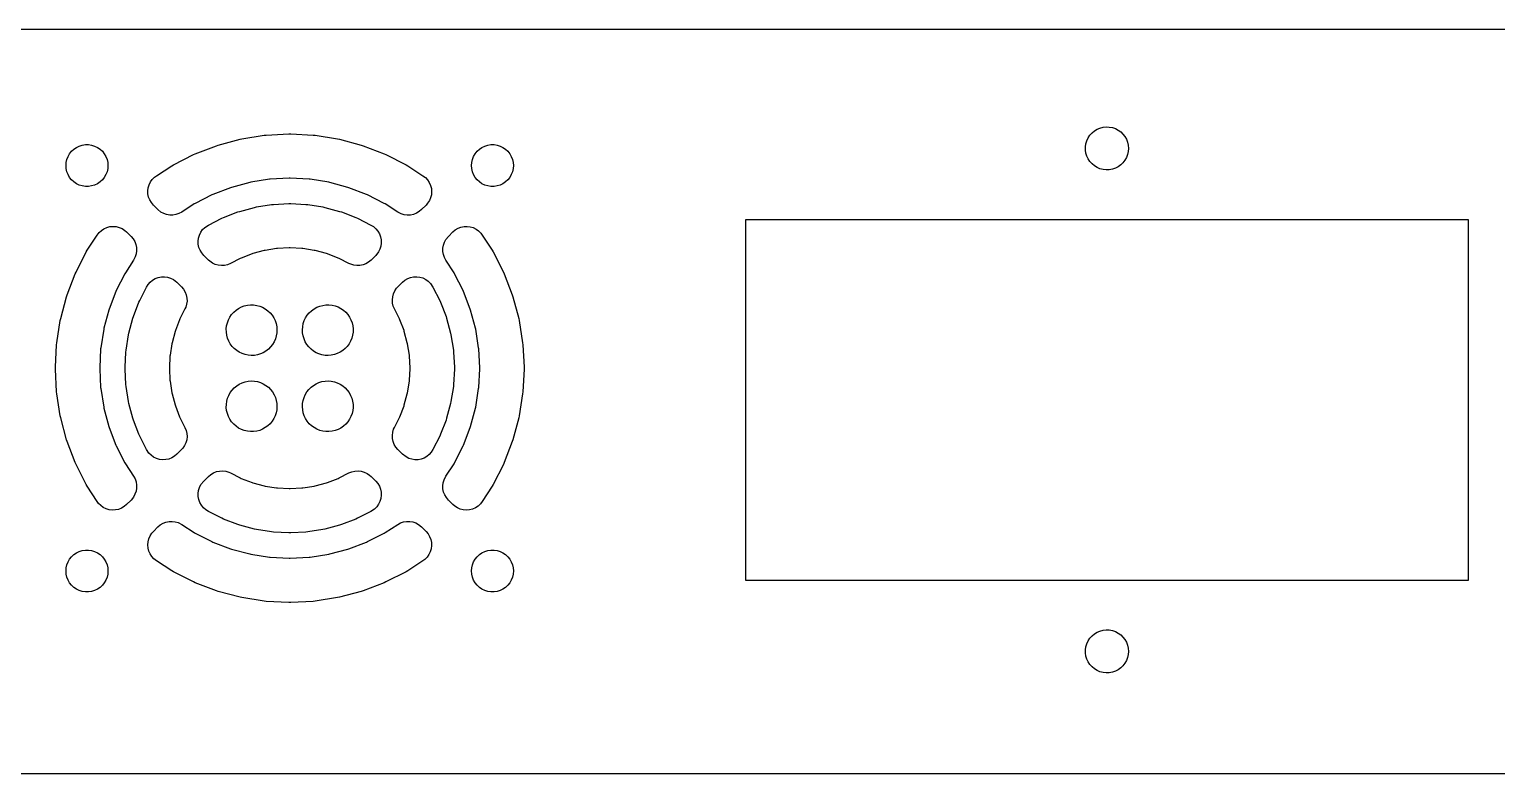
# Model space of a CAD drawing. Header units: metres. Extents: x 0 to 350, y 0 to 59.
# Drawn here: x 89.5 to 205.3, y 0 to 58.8 of the extents above; entities that cross this region are included whole.
import ezdxf

# ---------------------------------------------------------------- set-up
doc = ezdxf.new("R2010")
doc.units = ezdxf.units.M

msp = doc.modelspace()

# ---------------------------------------------------------------- linework, layer by layer
for p, q in [((207.513, 58.75), (82.4869, 58.75)), ((173.723, 50.8619), (173.951, 50.9589)), ((173.951, 50.9589), (174.191, 51.0217)), ((174.191, 51.0217), (174.438, 51.0489)), ((174.438, 51.0489), (174.686, 51.0398)), ((174.686, 51.0398), (174.93, 50.9947)), ((174.93, 50.9947), (175.165, 50.9146)), ((104.359, 49.6149), (106.078, 50.0754)), ((106.078, 50.0754), (106.231, 50.108)), ((106.231, 50.108), (107.989, 50.3864)), ((107.989, 50.3864), (108.145, 50.4028)), ((108.145, 50.4028), (109.921, 50.4959)), ((109.921, 50.4959), (110.079, 50.4959)), ((110.079, 50.4959), (111.855, 50.4028)), ((111.855, 50.4028), (112.011, 50.3864)), ((112.011, 50.3864), (113.769, 50.108)), ((113.769, 50.108), (113.922, 50.0754)), ((113.922, 50.0754), (115.641, 49.6149)), ((172.841, 49.7196), (172.912, 49.9573)), ((172.912, 49.9573), (173.018, 50.182)), ((173.018, 50.182), (173.154, 50.389)), ((173.154, 50.389), (173.32, 50.5738)), ((173.32, 50.5738), (173.511, 50.7326)), ((173.511, 50.7326), (173.723, 50.8619)), ((175.165, 50.9146), (175.386, 50.8011)), ((175.386, 50.8011), (175.587, 50.6567)), ((175.587, 50.6567), (175.766, 50.4844)), ((175.766, 50.4844), (175.918, 50.288)), ((175.918, 50.288), (176.039, 50.0716)), ((176.039, 50.0716), (176.128, 49.8398)), ((176.128, 49.8398), (176.182, 49.5975)), ((92.4189, 48.4877), (92.5092, 48.7179)), ((92.5092, 48.7179), (92.6329, 48.9321)), ((92.6329, 48.9321), (92.7871, 49.1254)), ((92.7871, 49.1254), (92.9684, 49.2936)), ((92.9684, 49.2936), (93.1727, 49.4329)), ((93.1727, 49.4329), (93.3955, 49.5402)), ((93.3955, 49.5402), (93.6318, 49.6131)), ((93.6318, 49.6131), (93.8764, 49.65)), ((93.8764, 49.65), (94.1237, 49.65)), ((94.1237, 49.65), (94.3682, 49.6131)), ((94.3682, 49.6131), (94.6045, 49.5402)), ((94.6045, 49.5402), (94.8273, 49.4329)), ((94.8273, 49.4329), (95.0316, 49.2936)), ((95.0316, 49.2936), (95.2129, 49.1254)), ((95.2129, 49.1254), (95.3671, 48.9321)), ((95.3671, 48.9321), (95.4908, 48.7179)), ((95.4908, 48.7179), (95.5811, 48.4877)), ((100.82, 48.0571), (102.405, 48.8649)), ((102.405, 48.8649), (102.549, 48.9288)), ((102.549, 48.9288), (104.21, 49.5664)), ((104.21, 49.5664), (104.359, 49.6149)), ((115.641, 49.6149), (115.79, 49.5664)), ((115.79, 49.5664), (117.451, 48.9288)), ((117.451, 48.9288), (117.595, 48.8649)), ((117.595, 48.8649), (119.18, 48.0571)), ((124.419, 48.4877), (124.509, 48.7179)), ((124.509, 48.7179), (124.633, 48.9321)), ((124.633, 48.9321), (124.787, 49.1254)), ((124.787, 49.1254), (124.968, 49.2936)), ((124.968, 49.2936), (125.173, 49.4329)), ((125.173, 49.4329), (125.395, 49.5402)), ((125.395, 49.5402), (125.632, 49.6131)), ((125.632, 49.6131), (125.876, 49.65)), ((125.876, 49.65), (126.124, 49.65)), ((126.124, 49.65), (126.368, 49.6131)), ((126.368, 49.6131), (126.604, 49.5402)), ((126.604, 49.5402), (126.827, 49.4329)), ((126.827, 49.4329), (127.032, 49.2936)), ((127.032, 49.2936), (127.213, 49.1254)), ((127.213, 49.1254), (127.367, 48.9321)), ((127.367, 48.9321), (127.491, 48.7179)), ((127.491, 48.7179), (127.581, 48.4877)), ((172.805, 49.4741), (172.841, 49.7196)), ((172.805, 49.2259), (172.805, 49.4741)), ((172.841, 48.9804), (172.805, 49.2259)), ((172.912, 48.7427), (172.841, 48.9804)), ((173.018, 48.518), (172.912, 48.7427)), ((176.128, 48.8602), (176.039, 48.6284)), ((176.182, 49.1025), (176.128, 48.8602)), ((176.182, 49.5975), (176.2, 49.35)), ((176.2, 49.35), (176.182, 49.1025)), ((92.3454, 48), (92.3639, 48.2466)), ((92.3639, 47.7534), (92.3454, 48)), ((92.3639, 48.2466), (92.4189, 48.4877)), ((92.4189, 47.5123), (92.3639, 47.7534)), ((92.5092, 47.2821), (92.4189, 47.5123)), ((95.5811, 47.5123), (95.4908, 47.2821)), ((95.5811, 48.4877), (95.6362, 48.2466)), ((95.6362, 47.7534), (95.5811, 47.5123)), ((95.6362, 48.2466), (95.6546, 48)), ((95.6546, 48), (95.6362, 47.7534)), ((99.4842, 47.1995), (100.684, 47.9786)), ((100.684, 47.9786), (100.82, 48.0571)), ((119.18, 48.0571), (119.316, 47.9786)), ((119.316, 47.9786), (120.516, 47.1995)), ((124.345, 48), (124.364, 48.2466)), ((124.364, 47.7534), (124.345, 48)), ((124.364, 48.2466), (124.419, 48.4877)), ((124.419, 47.5123), (124.364, 47.7534)), ((124.509, 47.2821), (124.419, 47.5123)), ((127.581, 47.5123), (127.491, 47.2821)), ((127.581, 48.4877), (127.636, 48.2466)), ((127.636, 47.7534), (127.581, 47.5123)), ((127.636, 48.2466), (127.655, 48)), ((127.655, 48), (127.636, 47.7534)), ((173.154, 48.311), (173.018, 48.518)), ((173.32, 48.1262), (173.154, 48.311)), ((173.511, 47.9674), (173.32, 48.1262)), ((173.723, 47.8381), (173.511, 47.9674)), ((173.951, 47.741), (173.723, 47.8381)), ((174.191, 47.6783), (173.951, 47.741)), ((174.438, 47.6511), (174.191, 47.6783)), ((174.686, 47.6602), (174.438, 47.6511)), ((174.93, 47.7053), (174.686, 47.6602)), ((175.165, 47.7854), (174.93, 47.7053)), ((175.386, 47.8989), (175.165, 47.7854)), ((175.587, 48.0433), (175.386, 47.8989)), ((175.766, 48.2155), (175.587, 48.0433)), ((175.918, 48.412), (175.766, 48.2155)), ((176.039, 48.6284), (175.918, 48.412)), ((92.6329, 47.0679), (92.5092, 47.2821)), ((92.7871, 46.8746), (92.6329, 47.0679)), ((92.9684, 46.7064), (92.7871, 46.8746)), ((93.1727, 46.567), (92.9684, 46.7064)), ((93.3955, 46.4597), (93.1727, 46.567)), ((93.6318, 46.3869), (93.3955, 46.4597)), ((93.8764, 46.35), (93.6318, 46.3869)), ((94.1237, 46.35), (93.8764, 46.35)), ((94.3682, 46.3869), (94.1237, 46.35)), ((94.6045, 46.4597), (94.3682, 46.3869)), ((94.8273, 46.567), (94.6045, 46.4597)), ((95.0316, 46.7064), (94.8273, 46.567)), ((95.2129, 46.8746), (95.0316, 46.7064)), ((95.3671, 47.0679), (95.2129, 46.8746)), ((95.4908, 47.2821), (95.3671, 47.0679)), ((98.8331, 46.2493), (98.9038, 46.4867)), ((98.9038, 46.4867), (99.0126, 46.7093)), ((99.0126, 46.7093), (99.1566, 46.9109)), ((99.1566, 46.9109), (99.3317, 47.0861)), ((99.3317, 47.0861), (99.4842, 47.1995)), ((106.843, 46.662), (105.403, 46.2761)), ((106.92, 46.6784), (106.843, 46.662)), ((108.393, 46.9117), (106.92, 46.6784)), ((108.471, 46.9199), (108.393, 46.9117)), ((109.961, 46.9979), (108.471, 46.9199)), ((110.039, 46.9979), (109.961, 46.9979)), ((111.529, 46.9199), (110.039, 46.9979)), ((111.607, 46.9117), (111.529, 46.9199)), ((113.08, 46.6784), (111.607, 46.9117)), ((113.157, 46.662), (113.08, 46.6784)), ((114.597, 46.2761), (113.157, 46.662)), ((120.516, 47.1995), (120.712, 47.0478)), ((120.712, 47.0478), (120.88, 46.866)), ((120.88, 46.866), (121.016, 46.659)), ((121.016, 46.659), (121.116, 46.4324)), ((121.116, 46.4324), (121.178, 46.1924)), ((124.633, 47.0679), (124.509, 47.2821)), ((124.787, 46.8746), (124.633, 47.0679)), ((124.968, 46.7064), (124.787, 46.8746)), ((125.173, 46.567), (124.968, 46.7064)), ((125.395, 46.4597), (125.173, 46.567)), ((125.632, 46.3869), (125.395, 46.4597)), ((125.876, 46.35), (125.632, 46.3869)), ((126.124, 46.35), (125.876, 46.35)), ((126.368, 46.3869), (126.124, 46.35)), ((126.604, 46.4597), (126.368, 46.3869)), ((126.827, 46.567), (126.604, 46.4597)), ((127.032, 46.7064), (126.827, 46.567)), ((127.213, 46.8746), (127.032, 46.7064)), ((127.367, 47.0679), (127.213, 46.8746)), ((127.491, 47.2821), (127.367, 47.0679)), ((98.8025, 46.0034), (98.8331, 46.2493)), ((98.8127, 45.7559), (98.8025, 46.0034)), ((98.8635, 45.5134), (98.8127, 45.7559)), ((98.9536, 45.2827), (98.8635, 45.5134)), ((99.0804, 45.0698), (98.9536, 45.2827)), ((103.864, 45.6853), (102.535, 45.0082)), ((103.936, 45.7173), (103.864, 45.6853)), ((105.328, 46.2517), (103.936, 45.7173)), ((105.403, 46.2761), (105.328, 46.2517)), ((114.672, 46.2517), (114.597, 46.2761)), ((116.064, 45.7173), (114.672, 46.2517)), ((116.136, 45.6853), (116.064, 45.7173)), ((117.465, 45.0082), (116.136, 45.6853)), ((121.02, 45.2312), (120.885, 45.0234)), ((121.119, 45.4583), (121.02, 45.2312)), ((121.179, 45.6986), (121.119, 45.4583)), ((121.178, 46.1924), (121.199, 45.9456)), ((121.199, 45.9456), (121.179, 45.6986)), ((99.2405, 44.8808), (99.0804, 45.0698)), ((99.5985, 44.5228), (99.2405, 44.8808)), ((99.8353, 44.33), (99.5985, 44.5228)), ((100.053, 44.2115), (99.8353, 44.33)), ((100.287, 44.1304), (100.053, 44.2115)), ((100.531, 44.0889), (100.287, 44.1304)), ((100.779, 44.0883), (100.531, 44.0889)), ((101.023, 44.1284), (100.779, 44.0883)), ((101.258, 44.2081), (101.023, 44.1284)), ((101.476, 44.3255), (101.258, 44.2081)), ((102.467, 44.969), (101.476, 44.3255)), ((102.535, 45.0082), (102.467, 44.969)), ((104.786, 43.9042), (105.909, 44.3356)), ((105.909, 44.3356), (106.059, 44.3841)), ((106.059, 44.3841), (107.221, 44.6955)), ((107.221, 44.6955), (107.375, 44.7282)), ((107.375, 44.7282), (108.564, 44.9165)), ((108.564, 44.9165), (108.72, 44.9329)), ((108.72, 44.9329), (109.921, 44.9959)), ((109.921, 44.9959), (110.079, 44.9959)), ((110.079, 44.9959), (111.28, 44.9329)), ((111.28, 44.9329), (111.436, 44.9165)), ((111.436, 44.9165), (112.625, 44.7282)), ((112.625, 44.7282), (112.779, 44.6955)), ((112.779, 44.6955), (113.941, 44.3841)), ((113.941, 44.3841), (114.091, 44.3356)), ((114.091, 44.3356), (115.214, 43.9042)), ((117.533, 44.969), (117.465, 45.0082)), ((118.524, 44.3255), (117.533, 44.969)), ((118.796, 44.1861), (118.524, 44.3255)), ((119.033, 44.1154), (118.796, 44.1861)), ((119.279, 44.0847), (119.033, 44.1154)), ((119.526, 44.095), (119.279, 44.0847)), ((119.769, 44.1458), (119.526, 44.095)), ((120, 44.2359), (119.769, 44.1458)), ((120.212, 44.3627), (120, 44.2359)), ((120.401, 44.5228), (120.212, 44.3627)), ((120.759, 44.8808), (120.401, 44.5228)), ((120.885, 45.0234), (120.759, 44.8808)), ((94.9522, 42.7117), (95.134, 42.88)), ((95.134, 42.88), (95.341, 43.0161)), ((95.341, 43.0161), (95.5676, 43.1162)), ((95.5676, 43.1162), (95.8076, 43.1777)), ((95.8076, 43.1777), (96.0544, 43.1988)), ((96.0544, 43.1988), (96.3014, 43.179)), ((96.3014, 43.179), (96.5417, 43.1189)), ((96.5417, 43.1189), (96.7688, 43.02)), ((96.7688, 43.02), (96.9766, 42.8851)), ((96.9766, 42.8851), (97.1192, 42.7595)), ((102.985, 42.7368), (103.129, 42.9385)), ((103.129, 42.9385), (103.304, 43.1136)), ((103.304, 43.1136), (103.593, 43.3055)), ((103.593, 43.3055), (104.642, 43.8403)), ((104.642, 43.8403), (104.786, 43.9042)), ((115.214, 43.9042), (115.358, 43.8403)), ((115.358, 43.8403), (116.407, 43.3055)), ((116.407, 43.3055), (116.618, 43.1752)), ((116.618, 43.1752), (116.804, 43.012)), ((116.804, 43.012), (116.961, 42.8203)), ((122.881, 42.7595), (123.07, 42.9196)), ((123.07, 42.9196), (123.283, 43.0464)), ((123.283, 43.0464), (123.513, 43.1365)), ((123.513, 43.1365), (123.756, 43.1873)), ((123.756, 43.1873), (124.003, 43.1975)), ((124.003, 43.1975), (124.249, 43.1669)), ((124.249, 43.1669), (124.487, 43.0962)), ((124.487, 43.0962), (124.709, 42.9874)), ((124.709, 42.9874), (124.911, 42.8434)), ((146, 15.25), (146, 43.75)), ((146, 43.75), (203, 43.75)), ((203, 43.75), (203, 15.25)), ((94.0214, 41.3159), (94.8005, 42.5158)), ((94.8005, 42.5158), (94.9522, 42.7117)), ((97.1192, 42.7595), (97.4772, 42.4015)), ((97.4772, 42.4015), (97.6373, 42.2124)), ((97.6373, 42.2124), (97.7641, 41.9996)), ((97.7641, 41.9996), (97.8542, 41.7688)), ((97.8542, 41.7688), (97.905, 41.5264)), ((102.775, 42.031), (102.806, 42.2768)), ((102.785, 41.7835), (102.775, 42.031)), ((102.836, 41.541), (102.785, 41.7835)), ((102.806, 42.2768), (102.876, 42.5143)), ((102.876, 42.5143), (102.985, 42.7368)), ((116.961, 42.8203), (117.085, 42.6054)), ((117.085, 42.6054), (117.171, 42.3732)), ((117.171, 42.3732), (117.218, 42.1299)), ((117.224, 41.8822), (117.189, 41.6369)), ((117.218, 42.1299), (117.224, 41.8822)), ((122.089, 41.4688), (122.13, 41.7131)), ((122.13, 41.7131), (122.211, 41.9472)), ((122.211, 41.9472), (122.33, 42.1647)), ((122.33, 42.1647), (122.523, 42.4015)), ((122.523, 42.4015), (122.881, 42.7595)), ((124.911, 42.8434), (125.086, 42.6683)), ((125.086, 42.6683), (125.199, 42.5158)), ((125.199, 42.5158), (125.979, 41.3159)), ((93.1351, 39.5947), (93.9429, 41.18)), ((93.9429, 41.18), (94.0214, 41.3159)), ((97.8139, 40.7956), (97.6745, 40.5239)), ((97.8846, 41.033), (97.8139, 40.7956)), ((97.9153, 41.2789), (97.8846, 41.033)), ((97.905, 41.5264), (97.9153, 41.2789)), ((102.926, 41.3102), (102.836, 41.541)), ((103.053, 41.0974), (102.926, 41.3102)), ((103.213, 40.9084), (103.053, 41.0974)), ((103.581, 40.5402), (103.213, 40.9084)), ((103.691, 40.4403), (103.581, 40.5402)), ((106.101, 40.6608), (105.323, 40.2643)), ((106.173, 40.6928), (106.101, 40.6608)), ((107.028, 41.0209), (106.173, 40.6928)), ((107.102, 41.0452), (107.028, 41.0209)), ((107.987, 41.2822), (107.102, 41.0452)), ((108.064, 41.2985), (107.987, 41.2822)), ((108.968, 41.4418), (108.064, 41.2985)), ((109.046, 41.45), (108.968, 41.4418)), ((109.961, 41.4979), (109.046, 41.45)), ((110.039, 41.4979), (109.961, 41.4979)), ((110.954, 41.45), (110.039, 41.4979)), ((111.032, 41.4418), (110.954, 41.45)), ((111.936, 41.2985), (111.032, 41.4418)), ((112.013, 41.2822), (111.936, 41.2985)), ((112.898, 41.0452), (112.013, 41.2822)), ((112.972, 41.0209), (112.898, 41.0452)), ((113.827, 40.6928), (112.972, 41.0209)), ((113.899, 40.6608), (113.827, 40.6928)), ((114.677, 40.2643), (113.899, 40.6608)), ((116.419, 40.5402), (116.23, 40.3801)), ((116.787, 40.9084), (116.419, 40.5402)), ((117.002, 41.18), (116.787, 40.9084)), ((117.115, 41.4007), (117.002, 41.18)), ((117.189, 41.6369), (117.115, 41.4007)), ((122.088, 41.2211), (122.089, 41.4688)), ((122.128, 40.9766), (122.088, 41.2211)), ((122.208, 40.7421), (122.128, 40.9766)), ((122.325, 40.5239), (122.208, 40.7421)), ((125.979, 41.3159), (126.057, 41.18)), ((126.057, 41.18), (126.865, 39.5947)), ((92.4336, 37.7902), (93.0712, 39.4512)), ((93.0712, 39.4512), (93.1351, 39.5947)), ((96.9918, 39.465), (96.3147, 38.136)), ((97.031, 39.533), (96.9918, 39.465)), ((97.6745, 40.5239), (97.031, 39.533)), ((103.895, 40.2997), (103.691, 40.4403)), ((104.12, 40.1946), (103.895, 40.2997)), ((104.358, 40.1279), (104.12, 40.1946)), ((104.605, 40.1013), (104.358, 40.1279)), ((104.852, 40.1156), (104.605, 40.1013)), ((105.094, 40.1705), (104.852, 40.1156)), ((105.323, 40.2643), (105.094, 40.1705)), ((114.813, 40.2034), (114.677, 40.2643)), ((115.05, 40.1328), (114.813, 40.2034)), ((115.296, 40.1021), (115.05, 40.1328)), ((115.544, 40.1124), (115.296, 40.1021)), ((115.786, 40.1632), (115.544, 40.1124)), ((116.017, 40.2533), (115.786, 40.1632)), ((116.23, 40.3801), (116.017, 40.2533)), ((122.969, 39.533), (122.325, 40.5239)), ((123.008, 39.465), (122.969, 39.533)), ((123.685, 38.136), (123.008, 39.465)), ((126.865, 39.5947), (126.929, 39.4512)), ((126.929, 39.4512), (127.566, 37.7902)), ((98.1597, 37.3577), (98.6945, 38.4074)), ((98.6945, 38.4074), (98.8248, 38.6181)), ((98.8248, 38.6181), (98.988, 38.8044)), ((98.988, 38.8044), (99.1797, 38.9614)), ((99.1797, 38.9614), (99.3946, 39.0847)), ((99.3946, 39.0847), (99.6268, 39.1709)), ((99.6268, 39.1709), (99.8701, 39.2177)), ((99.8701, 39.2177), (100.118, 39.2239)), ((100.118, 39.2239), (100.363, 39.1892)), ((100.363, 39.1892), (100.599, 39.1145)), ((100.599, 39.1145), (100.82, 39.0021)), ((100.82, 39.0021), (101.092, 38.787)), ((101.092, 38.787), (101.46, 38.4189)), ((101.46, 38.4189), (101.62, 38.2298)), ((101.62, 38.2298), (101.747, 38.017)), ((118.3, 38.1046), (118.44, 38.3086)), ((118.44, 38.3086), (118.54, 38.4189)), ((118.54, 38.4189), (118.908, 38.787)), ((118.908, 38.787), (119.097, 38.9472)), ((119.097, 38.9472), (119.31, 39.074)), ((119.31, 39.074), (119.541, 39.164)), ((119.541, 39.164), (119.783, 39.2149)), ((119.783, 39.2149), (120.031, 39.2251)), ((120.031, 39.2251), (120.277, 39.1945)), ((120.277, 39.1945), (120.514, 39.1238)), ((120.514, 39.1238), (120.737, 39.015)), ((120.737, 39.015), (120.938, 38.871)), ((120.938, 38.871), (121.114, 38.6958)), ((121.114, 38.6958), (121.306, 38.4074)), ((121.306, 38.4074), (121.84, 37.3577)), ((91.9246, 35.9223), (92.3851, 37.6409)), ((92.3851, 37.6409), (92.4336, 37.7902)), ((96.2827, 38.0643), (95.7483, 36.672)), ((96.3147, 38.136), (96.2827, 38.0643)), ((97.6644, 36.0905), (98.0958, 37.2143)), ((98.0958, 37.2143), (98.1597, 37.3577)), ((101.747, 38.017), (101.837, 37.7862)), ((101.837, 37.7862), (101.888, 37.5437)), ((101.898, 37.2962), (101.867, 37.0504)), ((101.888, 37.5437), (101.898, 37.2962)), ((118.101, 37.3954), (118.128, 37.6417)), ((118.116, 37.1481), (118.101, 37.3954)), ((118.17, 36.9065), (118.116, 37.1481)), ((118.128, 37.6417), (118.195, 37.8803)), ((118.195, 37.8803), (118.3, 38.1046)), ((121.84, 37.3577), (121.904, 37.2143)), ((121.904, 37.2143), (122.336, 36.0905)), ((123.717, 38.0643), (123.685, 38.136)), ((124.252, 36.672), (123.717, 38.0643)), ((127.566, 37.7902), (127.615, 37.6409)), ((127.615, 37.6409), (128.075, 35.9223)), ((91.892, 35.7687), (91.9246, 35.9223)), ((95.7239, 36.5971), (95.338, 35.1568)), ((95.7483, 36.672), (95.7239, 36.5971)), ((97.3045, 34.7789), (97.6159, 35.9412)), ((97.6159, 35.9412), (97.6644, 36.0905)), ((101.736, 36.6772), (101.339, 35.8991)), ((101.797, 36.8129), (101.736, 36.6772)), ((101.867, 37.0504), (101.797, 36.8129)), ((105.165, 35.813), (105.278, 36.0318)), ((105.278, 36.0318), (105.418, 36.2349)), ((105.418, 36.2349), (105.581, 36.4194)), ((105.581, 36.4194), (105.765, 36.5825)), ((105.765, 36.5825), (105.968, 36.7216)), ((105.968, 36.7216), (106.187, 36.8348)), ((106.187, 36.8348), (106.418, 36.9202)), ((106.418, 36.9202), (106.658, 36.9766)), ((106.658, 36.9766), (106.902, 37.0031)), ((106.902, 37.0031), (107.149, 36.9993)), ((107.149, 36.9993), (107.393, 36.9653)), ((107.393, 36.9653), (107.63, 36.9015)), ((107.63, 36.9015), (107.859, 36.809)), ((107.859, 36.809), (108.074, 36.6892)), ((108.074, 36.6892), (108.272, 36.5439)), ((108.272, 36.5439), (108.452, 36.3752)), ((108.452, 36.3752), (108.609, 36.1857)), ((108.609, 36.1857), (108.742, 35.9784)), ((108.742, 35.9784), (108.848, 35.7563)), ((111.152, 35.7563), (111.258, 35.9784)), ((111.258, 35.9784), (111.391, 36.1857)), ((111.391, 36.1857), (111.548, 36.3752)), ((111.548, 36.3752), (111.728, 36.5439)), ((111.728, 36.5439), (111.926, 36.6892)), ((111.926, 36.6892), (112.141, 36.809)), ((112.141, 36.809), (112.37, 36.9015)), ((112.37, 36.9015), (112.607, 36.9653)), ((112.607, 36.9653), (112.851, 36.9993)), ((112.851, 36.9993), (113.098, 37.0031)), ((113.098, 37.0031), (113.342, 36.9766)), ((113.342, 36.9766), (113.582, 36.9202)), ((113.582, 36.9202), (113.813, 36.8348)), ((113.813, 36.8348), (114.032, 36.7216)), ((114.032, 36.7216), (114.235, 36.5825)), ((114.235, 36.5825), (114.419, 36.4194)), ((114.419, 36.4194), (114.582, 36.2349)), ((114.582, 36.2349), (114.722, 36.0318)), ((114.722, 36.0318), (114.835, 35.813)), ((118.264, 36.6772), (118.17, 36.9065)), ((118.661, 35.8991), (118.264, 36.6772)), ((122.336, 36.0905), (122.384, 35.9412)), ((122.384, 35.9412), (122.696, 34.7789)), ((124.276, 36.5971), (124.252, 36.672)), ((124.662, 35.1568), (124.276, 36.5971)), ((128.075, 35.9223), (128.108, 35.7687)), ((91.6136, 34.0113), (91.892, 35.7687)), ((95.3216, 35.0798), (95.0883, 33.6067)), ((95.338, 35.1568), (95.3216, 35.0798)), ((97.2718, 34.6253), (97.3045, 34.7789)), ((100.955, 34.8977), (100.718, 34.0131)), ((100.979, 34.9724), (100.955, 34.8977)), ((101.307, 35.8273), (100.979, 34.9724)), ((101.339, 35.8991), (101.307, 35.8273)), ((104.997, 35.0976), (105.023, 35.3424)), ((105.001, 34.8513), (104.997, 35.0976)), ((105.035, 34.6075), (105.001, 34.8513)), ((105.023, 35.3424), (105.08, 35.5821)), ((105.08, 35.5821), (105.165, 35.813)), ((108.848, 35.7563), (108.927, 35.5228)), ((108.927, 35.5228), (108.976, 35.2815)), ((108.983, 34.79), (108.942, 34.5473)), ((108.976, 35.2815), (108.995, 35.036)), ((108.995, 35.036), (108.983, 34.79)), ((111.005, 35.036), (111.024, 35.2815)), ((111.017, 34.79), (111.005, 35.036)), ((111.058, 34.5473), (111.017, 34.79)), ((111.024, 35.2815), (111.073, 35.5228)), ((111.073, 35.5228), (111.152, 35.7563)), ((114.835, 35.813), (114.92, 35.5821)), ((114.92, 35.5821), (114.977, 35.3424)), ((114.999, 34.8513), (114.965, 34.6075)), ((114.977, 35.3424), (115.003, 35.0976)), ((115.003, 35.0976), (114.999, 34.8513)), ((118.693, 35.8273), (118.661, 35.8991)), ((119.021, 34.9724), (118.693, 35.8273)), ((119.045, 34.8977), (119.021, 34.9724)), ((119.282, 34.0131), (119.045, 34.8977)), ((122.696, 34.7789), (122.728, 34.6253)), ((124.678, 35.0798), (124.662, 35.1568)), ((124.912, 33.6067), (124.678, 35.0798)), ((128.108, 35.7687), (128.386, 34.0113)), ((91.5041, 32.0785), (91.5972, 33.8552)), ((91.5972, 33.8552), (91.6136, 34.0113)), ((95.0883, 33.6067), (95.0801, 33.5286)), ((97.0835, 33.4364), (97.2718, 34.6253)), ((100.701, 33.9364), (100.558, 33.0317)), ((100.718, 34.0131), (100.701, 33.9364)), ((105.098, 34.3696), (105.035, 34.6075)), ((105.191, 34.1414), (105.098, 34.3696)), ((105.311, 33.9263), (105.191, 34.1414)), ((105.456, 33.7275), (105.311, 33.9263)), ((105.625, 33.5481), (105.456, 33.7275)), ((108.493, 33.6807), (108.319, 33.5066)), ((108.645, 33.8749), (108.493, 33.6807)), ((108.771, 34.0863), (108.645, 33.8749)), ((108.871, 34.3115), (108.771, 34.0863)), ((108.942, 34.5473), (108.871, 34.3115)), ((111.129, 34.3115), (111.058, 34.5473)), ((111.229, 34.0863), (111.129, 34.3115)), ((111.355, 33.8749), (111.229, 34.0863)), ((111.507, 33.6807), (111.355, 33.8749)), ((111.681, 33.5066), (111.507, 33.6807)), ((114.544, 33.7275), (114.375, 33.5481)), ((114.689, 33.9263), (114.544, 33.7275)), ((114.809, 34.1414), (114.689, 33.9263)), ((114.902, 34.3696), (114.809, 34.1414)), ((114.965, 34.6075), (114.902, 34.3696)), ((119.299, 33.9364), (119.282, 34.0131)), ((119.442, 33.0317), (119.299, 33.9364)), ((122.728, 34.6253), (122.916, 33.4364)), ((124.92, 33.5286), (124.912, 33.6067)), ((128.386, 34.0113), (128.403, 33.8552)), ((128.403, 33.8552), (128.496, 32.0785)), ((95.0801, 33.5286), (95.0021, 32.0393)), ((97.0041, 32.0785), (97.0671, 33.2803)), ((97.0671, 33.2803), (97.0835, 33.4364)), ((100.55, 32.9538), (100.502, 32.0393)), ((100.558, 33.0317), (100.55, 32.9538)), ((105.814, 33.3908), (105.625, 33.5481)), ((106.022, 33.2579), (105.814, 33.3908)), ((106.244, 33.1516), (106.022, 33.2579)), ((106.477, 33.0733), (106.244, 33.1516)), ((106.718, 33.0244), (106.477, 33.0733)), ((106.964, 33.0054), (106.718, 33.0244)), ((107.21, 33.0168), (106.964, 33.0054)), ((107.453, 33.0583), (107.21, 33.0168)), ((107.688, 33.1293), (107.453, 33.0583)), ((107.914, 33.2288), (107.688, 33.1293)), ((108.125, 33.3552), (107.914, 33.2288)), ((108.319, 33.5066), (108.125, 33.3552)), ((111.875, 33.3552), (111.681, 33.5066)), ((112.086, 33.2288), (111.875, 33.3552)), ((112.312, 33.1293), (112.086, 33.2288)), ((112.547, 33.0583), (112.312, 33.1293)), ((112.79, 33.0168), (112.547, 33.0583)), ((113.036, 33.0054), (112.79, 33.0168)), ((113.282, 33.0244), (113.036, 33.0054)), ((113.523, 33.0733), (113.282, 33.0244)), ((113.756, 33.1516), (113.523, 33.0733)), ((113.978, 33.2579), (113.756, 33.1516)), ((114.186, 33.3908), (113.978, 33.2579)), ((114.375, 33.5481), (114.186, 33.3908)), ((119.45, 32.9538), (119.442, 33.0317)), ((119.498, 32.0393), (119.45, 32.9538)), ((122.916, 33.4364), (122.933, 33.2803)), ((122.933, 33.2803), (122.996, 32.0785)), ((124.998, 32.0393), (124.92, 33.5286)), ((91.5041, 31.9215), (91.5041, 32.0785)), ((91.5972, 30.1448), (91.5041, 31.9215)), ((95.0021, 32.0393), (95.0021, 31.9607)), ((95.0021, 31.9607), (95.0801, 30.4714)), ((97.0041, 31.9215), (97.0041, 32.0785)), ((97.0671, 30.7197), (97.0041, 31.9215)), ((100.502, 32.0393), (100.502, 31.9607)), ((100.502, 31.9607), (100.55, 31.0462)), ((119.45, 31.0462), (119.498, 31.9607)), ((119.498, 31.9607), (119.498, 32.0393)), ((122.996, 31.9215), (122.933, 30.7197)), ((122.996, 32.0785), (122.996, 31.9215)), ((124.92, 30.4714), (124.998, 31.9607)), ((124.998, 31.9607), (124.998, 32.0393)), ((128.496, 31.9215), (128.403, 30.1448)), ((128.496, 32.0785), (128.496, 31.9215)), ((91.6136, 29.9887), (91.5972, 30.1448)), ((95.0801, 30.4714), (95.0883, 30.3933)), ((95.0883, 30.3933), (95.3216, 28.9202)), ((97.0835, 30.5636), (97.0671, 30.7197)), ((97.2718, 29.3747), (97.0835, 30.5636)), ((100.55, 31.0462), (100.558, 30.9683)), ((100.558, 30.9683), (100.701, 30.0636)), ((105.311, 30.0737), (105.456, 30.2725)), ((105.456, 30.2725), (105.625, 30.4519)), ((105.625, 30.4519), (105.814, 30.6092)), ((105.814, 30.6092), (106.022, 30.7421)), ((106.022, 30.7421), (106.244, 30.8484)), ((106.244, 30.8484), (106.477, 30.9267)), ((106.477, 30.9267), (106.718, 30.9756)), ((106.718, 30.9756), (106.964, 30.9946)), ((106.964, 30.9946), (107.21, 30.9832)), ((107.21, 30.9832), (107.453, 30.9417)), ((107.453, 30.9417), (107.688, 30.8707)), ((107.688, 30.8707), (107.914, 30.7712)), ((107.914, 30.7712), (108.125, 30.6448)), ((108.125, 30.6448), (108.319, 30.4934)), ((108.319, 30.4934), (108.493, 30.3193)), ((108.493, 30.3193), (108.645, 30.1251)), ((108.645, 30.1251), (108.771, 29.9137)), ((111.229, 29.9137), (111.355, 30.1251)), ((111.355, 30.1251), (111.507, 30.3193)), ((111.507, 30.3193), (111.681, 30.4934)), ((111.681, 30.4934), (111.875, 30.6448)), ((111.875, 30.6448), (112.086, 30.7712)), ((112.086, 30.7712), (112.312, 30.8707)), ((112.312, 30.8707), (112.547, 30.9417)), ((112.547, 30.9417), (112.79, 30.9832)), ((112.79, 30.9832), (113.036, 30.9946)), ((113.036, 30.9946), (113.282, 30.9756)), ((113.282, 30.9756), (113.523, 30.9267)), ((113.523, 30.9267), (113.756, 30.8484)), ((113.756, 30.8484), (113.978, 30.7421)), ((113.978, 30.7421), (114.186, 30.6092)), ((114.186, 30.6092), (114.375, 30.4519)), ((114.375, 30.4519), (114.544, 30.2725)), ((114.544, 30.2725), (114.689, 30.0737)), ((119.299, 30.0636), (119.442, 30.9683)), ((119.442, 30.9683), (119.45, 31.0462)), ((122.916, 30.5636), (122.728, 29.3747)), ((122.933, 30.7197), (122.916, 30.5636)), ((124.678, 28.9202), (124.912, 30.3933)), ((124.912, 30.3933), (124.92, 30.4714)), ((128.403, 30.1448), (128.386, 29.9887)), ((91.892, 28.2313), (91.6136, 29.9887)), ((97.3045, 29.2211), (97.2718, 29.3747)), ((97.6159, 28.0588), (97.3045, 29.2211)), ((100.701, 30.0636), (100.718, 29.9869)), ((100.718, 29.9869), (100.955, 29.1023)), ((100.955, 29.1023), (100.979, 29.0276)), ((100.979, 29.0276), (101.307, 28.1727)), ((104.997, 28.9024), (105.001, 29.1487)), ((105.001, 29.1487), (105.035, 29.3925)), ((105.035, 29.3925), (105.098, 29.6304)), ((105.098, 29.6304), (105.191, 29.8586)), ((105.191, 29.8586), (105.311, 30.0737)), ((108.771, 29.9137), (108.871, 29.6885)), ((108.871, 29.6885), (108.942, 29.4527)), ((108.942, 29.4527), (108.983, 29.21)), ((108.995, 28.964), (108.976, 28.7185)), ((108.983, 29.21), (108.995, 28.964)), ((111.005, 28.964), (111.017, 29.21)), ((111.024, 28.7185), (111.005, 28.964)), ((111.017, 29.21), (111.058, 29.4527)), ((111.058, 29.4527), (111.129, 29.6885)), ((111.129, 29.6885), (111.229, 29.9137)), ((114.689, 30.0737), (114.809, 29.8586)), ((114.809, 29.8586), (114.902, 29.6304)), ((114.902, 29.6304), (114.965, 29.3925)), ((114.965, 29.3925), (114.999, 29.1487)), ((114.999, 29.1487), (115.003, 28.9024)), ((118.693, 28.1727), (119.021, 29.0276)), ((119.021, 29.0276), (119.045, 29.1023)), ((119.045, 29.1023), (119.282, 29.9869)), ((119.282, 29.9869), (119.299, 30.0636)), ((122.696, 29.2211), (122.384, 28.0588)), ((122.728, 29.3747), (122.696, 29.2211)), ((128.386, 29.9887), (128.108, 28.2313)), ((91.9246, 28.0777), (91.892, 28.2313)), ((92.3851, 26.3591), (91.9246, 28.0777)), ((95.3216, 28.9202), (95.338, 28.8432)), ((95.338, 28.8432), (95.7239, 27.4029)), ((97.6644, 27.9095), (97.6159, 28.0588)), ((98.0958, 26.7857), (97.6644, 27.9095)), ((101.307, 28.1727), (101.339, 28.1009)), ((101.339, 28.1009), (101.736, 27.3228)), ((105.023, 28.6576), (104.997, 28.9024)), ((105.08, 28.4179), (105.023, 28.6576)), ((105.165, 28.187), (105.08, 28.4179)), ((105.278, 27.9682), (105.165, 28.187)), ((105.418, 27.7651), (105.278, 27.9682)), ((108.609, 27.8143), (108.452, 27.6248)), ((108.742, 28.0216), (108.609, 27.8143)), ((108.848, 28.2437), (108.742, 28.0216)), ((108.927, 28.4772), (108.848, 28.2437)), ((108.976, 28.7185), (108.927, 28.4772)), ((111.073, 28.4772), (111.024, 28.7185)), ((111.152, 28.2437), (111.073, 28.4772)), ((111.258, 28.0216), (111.152, 28.2437)), ((111.391, 27.8143), (111.258, 28.0216)), ((111.548, 27.6248), (111.391, 27.8143)), ((114.722, 27.9682), (114.582, 27.7651)), ((114.835, 28.187), (114.722, 27.9682)), ((114.92, 28.4179), (114.835, 28.187)), ((114.977, 28.6576), (114.92, 28.4179)), ((115.003, 28.9024), (114.977, 28.6576)), ((118.264, 27.3228), (118.661, 28.1009)), ((118.661, 28.1009), (118.693, 28.1727)), ((122.336, 27.9095), (121.904, 26.7857)), ((122.384, 28.0588), (122.336, 27.9095)), ((124.276, 27.4029), (124.662, 28.8432)), ((124.662, 28.8432), (124.678, 28.9202)), ((128.075, 28.0777), (127.615, 26.3591)), ((128.108, 28.2313), (128.075, 28.0777)), ((95.7239, 27.4029), (95.7483, 27.328)), ((95.7483, 27.328), (96.2827, 25.9357)), ((98.1597, 26.6423), (98.0958, 26.7857)), ((98.6945, 25.5926), (98.1597, 26.6423)), ((101.736, 27.3228), (101.83, 27.0935)), ((101.83, 27.0935), (101.884, 26.8519)), ((101.884, 26.8519), (101.899, 26.6046)), ((105.581, 27.5806), (105.418, 27.7651)), ((105.765, 27.4175), (105.581, 27.5806)), ((105.968, 27.2784), (105.765, 27.4175)), ((106.187, 27.1652), (105.968, 27.2784)), ((106.418, 27.0798), (106.187, 27.1652)), ((106.658, 27.0234), (106.418, 27.0798)), ((106.902, 26.9969), (106.658, 27.0234)), ((107.149, 27.0007), (106.902, 26.9969)), ((107.393, 27.0347), (107.149, 27.0007)), ((107.63, 27.0985), (107.393, 27.0347)), ((107.859, 27.191), (107.63, 27.0985)), ((108.074, 27.3108), (107.859, 27.191)), ((108.272, 27.4561), (108.074, 27.3108)), ((108.452, 27.6248), (108.272, 27.4561)), ((111.728, 27.4561), (111.548, 27.6248)), ((111.926, 27.3108), (111.728, 27.4561)), ((112.141, 27.191), (111.926, 27.3108)), ((112.37, 27.0985), (112.141, 27.191)), ((112.607, 27.0347), (112.37, 27.0985)), ((112.851, 27.0007), (112.607, 27.0347)), ((113.098, 26.9969), (112.851, 27.0007)), ((113.342, 27.0234), (113.098, 26.9969)), ((113.582, 27.0798), (113.342, 27.0234)), ((113.813, 27.1652), (113.582, 27.0798)), ((114.032, 27.2784), (113.813, 27.1652)), ((114.235, 27.4175), (114.032, 27.2784)), ((114.419, 27.5806), (114.235, 27.4175)), ((114.582, 27.7651), (114.419, 27.5806)), ((118.102, 26.7038), (118.133, 26.9496)), ((118.112, 26.4563), (118.102, 26.7038)), ((118.133, 26.9496), (118.203, 27.1871)), ((118.203, 27.1871), (118.264, 27.3228)), ((121.84, 26.6423), (121.306, 25.5926)), ((121.904, 26.7857), (121.84, 26.6423)), ((123.717, 25.9357), (124.252, 27.328)), ((124.252, 27.328), (124.276, 27.4029)), ((92.4336, 26.2098), (92.3851, 26.3591)), ((93.0712, 24.5488), (92.4336, 26.2098)), ((96.2827, 25.9357), (96.3147, 25.864)), ((96.3147, 25.864), (96.9918, 24.535)), ((98.8864, 25.3042), (98.6945, 25.5926)), ((101.46, 25.5811), (101.092, 25.213)), ((101.56, 25.6914), (101.46, 25.5811)), ((101.7, 25.8954), (101.56, 25.6914)), ((101.805, 26.1197), (101.7, 25.8954)), ((101.872, 26.3583), (101.805, 26.1197)), ((101.899, 26.6046), (101.872, 26.3583)), ((118.163, 26.2138), (118.112, 26.4563)), ((118.253, 25.983), (118.163, 26.2138)), ((118.38, 25.7702), (118.253, 25.983)), ((118.54, 25.5811), (118.38, 25.7702)), ((118.908, 25.213), (118.54, 25.5811)), ((121.306, 25.5926), (121.175, 25.3819)), ((123.008, 24.535), (123.685, 25.864)), ((123.685, 25.864), (123.717, 25.9357)), ((127.566, 26.2098), (126.929, 24.5488)), ((127.615, 26.3591), (127.566, 26.2098)), ((93.1351, 24.4053), (93.0712, 24.5488)), ((93.9429, 22.82), (93.1351, 24.4053)), ((96.9918, 24.535), (97.031, 24.467)), ((97.031, 24.467), (97.6745, 23.4761)), ((99.0615, 25.129), (98.8864, 25.3042)), ((99.2632, 24.985), (99.0615, 25.129)), ((99.4857, 24.8762), (99.2632, 24.985)), ((99.7232, 24.8055), (99.4857, 24.8762)), ((99.969, 24.7749), (99.7232, 24.8055)), ((100.217, 24.7851), (99.969, 24.7749)), ((100.459, 24.836), (100.217, 24.7851)), ((100.69, 24.926), (100.459, 24.836)), ((100.903, 25.0528), (100.69, 24.926)), ((101.092, 25.213), (100.903, 25.0528)), ((119.18, 24.9979), (118.908, 25.213)), ((119.401, 24.8855), (119.18, 24.9979)), ((119.637, 24.8108), (119.401, 24.8855)), ((119.882, 24.7761), (119.637, 24.8108)), ((120.13, 24.7823), (119.882, 24.7761)), ((120.373, 24.8291), (120.13, 24.7823)), ((120.605, 24.9153), (120.373, 24.8291)), ((120.82, 25.0386), (120.605, 24.9153)), ((121.012, 25.1956), (120.82, 25.0386)), ((121.175, 25.3819), (121.012, 25.1956)), ((122.325, 23.4761), (122.969, 24.467)), ((122.969, 24.467), (123.008, 24.535)), ((126.865, 24.4053), (126.057, 22.82)), ((126.929, 24.5488), (126.865, 24.4053)), ((97.6745, 23.4761), (97.7919, 23.2579)), ((97.7919, 23.2579), (97.8716, 23.0234)), ((103.213, 23.0916), (103.581, 23.4598)), ((103.581, 23.4598), (103.77, 23.6199)), ((103.77, 23.6199), (103.983, 23.7467)), ((103.983, 23.7467), (104.214, 23.8368)), ((104.214, 23.8368), (104.456, 23.8876)), ((104.456, 23.8876), (104.704, 23.8979)), ((104.704, 23.8979), (104.95, 23.8672)), ((104.95, 23.8672), (105.187, 23.7966)), ((105.187, 23.7966), (105.323, 23.7357)), ((105.323, 23.7357), (106.101, 23.3392)), ((106.101, 23.3392), (106.173, 23.3072)), ((106.173, 23.3072), (107.028, 22.9791)), ((112.972, 22.9791), (113.827, 23.3072)), ((113.827, 23.3072), (113.899, 23.3392)), ((113.899, 23.3392), (114.677, 23.7357)), ((114.677, 23.7357), (114.906, 23.8295)), ((114.906, 23.8295), (115.148, 23.8844)), ((115.148, 23.8844), (115.395, 23.8987)), ((115.395, 23.8987), (115.642, 23.8721)), ((115.642, 23.8721), (115.88, 23.8054)), ((115.88, 23.8054), (116.105, 23.7003)), ((116.105, 23.7003), (116.309, 23.5597)), ((116.309, 23.5597), (116.419, 23.4598)), ((116.419, 23.4598), (116.787, 23.0916)), ((122.115, 22.967), (122.186, 23.2044)), ((122.186, 23.2044), (122.325, 23.4761)), ((94.0214, 22.6841), (93.9429, 22.82)), ((94.8005, 21.4842), (94.0214, 22.6841)), ((97.7885, 22.0528), (97.67, 21.8353)), ((97.8696, 22.2869), (97.7885, 22.0528)), ((97.9111, 22.5312), (97.8696, 22.2869)), ((97.8716, 23.0234), (97.9117, 22.7789)), ((97.9117, 22.7789), (97.9111, 22.5312)), ((102.776, 22.1178), (102.811, 22.3631)), ((102.782, 21.8701), (102.776, 22.1178)), ((102.811, 22.3631), (102.885, 22.5993)), ((102.885, 22.5993), (102.998, 22.82)), ((102.998, 22.82), (103.213, 23.0916)), ((107.028, 22.9791), (107.102, 22.9548)), ((107.102, 22.9548), (107.987, 22.7178)), ((107.987, 22.7178), (108.064, 22.7015)), ((108.064, 22.7015), (108.968, 22.5582)), ((108.968, 22.5582), (109.046, 22.55)), ((109.046, 22.55), (109.961, 22.5021)), ((109.961, 22.5021), (110.039, 22.5021)), ((110.039, 22.5021), (110.954, 22.55)), ((110.954, 22.55), (111.032, 22.5582)), ((111.032, 22.5582), (111.936, 22.7015)), ((111.936, 22.7015), (112.013, 22.7178)), ((112.013, 22.7178), (112.898, 22.9548)), ((112.898, 22.9548), (112.972, 22.9791)), ((116.787, 23.0916), (116.947, 22.9026)), ((116.947, 22.9026), (117.074, 22.6898)), ((117.074, 22.6898), (117.164, 22.459)), ((117.164, 22.459), (117.215, 22.2165)), ((117.215, 22.2165), (117.225, 21.969)), ((122.085, 22.7211), (122.115, 22.967)), ((122.095, 22.4736), (122.085, 22.7211)), ((122.146, 22.2312), (122.095, 22.4736)), ((122.236, 22.0004), (122.146, 22.2312)), ((125.979, 22.6841), (125.199, 21.4842)), ((126.057, 22.82), (125.979, 22.6841)), ((94.9139, 21.3317), (94.8005, 21.4842)), ((95.0891, 21.1566), (94.9139, 21.3317)), ((95.2907, 21.0126), (95.0891, 21.1566)), ((95.5133, 20.9038), (95.2907, 21.0126)), ((95.7507, 20.8331), (95.5133, 20.9038)), ((96.4866, 20.8635), (96.2441, 20.8127)), ((96.7173, 20.9536), (96.4866, 20.8635)), ((96.9302, 21.0804), (96.7173, 20.9536)), ((97.1192, 21.2405), (96.9302, 21.0804)), ((97.4772, 21.5985), (97.1192, 21.2405)), ((97.67, 21.8353), (97.4772, 21.5985)), ((102.829, 21.6268), (102.782, 21.8701)), ((102.915, 21.3946), (102.829, 21.6268)), ((103.039, 21.1797), (102.915, 21.3946)), ((103.196, 20.988), (103.039, 21.1797)), ((103.382, 20.8248), (103.196, 20.988)), ((116.696, 20.8864), (116.407, 20.6945)), ((116.871, 21.0615), (116.696, 20.8864)), ((117.015, 21.2632), (116.871, 21.0615)), ((117.124, 21.4857), (117.015, 21.2632)), ((117.194, 21.7232), (117.124, 21.4857)), ((117.225, 21.969), (117.194, 21.7232)), ((122.363, 21.7876), (122.236, 22.0004)), ((122.523, 21.5985), (122.363, 21.7876)), ((122.881, 21.2405), (122.523, 21.5985)), ((123.023, 21.1149), (122.881, 21.2405)), ((123.231, 20.98), (123.023, 21.1149)), ((123.458, 20.8811), (123.231, 20.98)), ((123.699, 20.821), (123.458, 20.8811)), ((124.432, 20.8838), (124.192, 20.8223)), ((124.659, 20.9839), (124.432, 20.8838)), ((124.866, 21.12), (124.659, 20.9839)), ((125.048, 21.2883), (124.866, 21.12)), ((125.199, 21.4842), (125.048, 21.2883)), ((95.9966, 20.8025), (95.7507, 20.8331)), ((96.2441, 20.8127), (95.9966, 20.8025)), ((99.7876, 19.6373), (100, 19.7641)), ((100, 19.7641), (100.231, 19.8542)), ((100.231, 19.8542), (100.474, 19.905)), ((100.474, 19.905), (100.721, 19.9153)), ((100.721, 19.9153), (100.967, 19.8846)), ((100.967, 19.8846), (101.204, 19.8139)), ((101.204, 19.8139), (101.476, 19.6745)), ((103.593, 20.6945), (103.382, 20.8248)), ((104.642, 20.1597), (103.593, 20.6945)), ((104.786, 20.0958), (104.642, 20.1597)), ((105.909, 19.6644), (104.786, 20.0958)), ((115.214, 20.0958), (114.091, 19.6644)), ((115.358, 20.1597), (115.214, 20.0958)), ((116.407, 20.6945), (115.358, 20.1597)), ((118.524, 19.6745), (118.742, 19.7919)), ((118.742, 19.7919), (118.977, 19.8716)), ((118.977, 19.8716), (119.221, 19.9117)), ((119.221, 19.9117), (119.469, 19.9111)), ((119.469, 19.9111), (119.713, 19.8696)), ((119.713, 19.8696), (119.947, 19.7885)), ((119.947, 19.7885), (120.165, 19.67)), ((123.946, 20.8012), (123.699, 20.821)), ((124.192, 20.8223), (123.946, 20.8012)), ((98.821, 18.3014), (98.8811, 18.5417)), ((98.8811, 18.5417), (98.98, 18.7688)), ((98.98, 18.7688), (99.1149, 18.9766)), ((99.1149, 18.9766), (99.2405, 19.1192)), ((99.2405, 19.1192), (99.5985, 19.4772)), ((99.5985, 19.4772), (99.7876, 19.6373)), ((101.476, 19.6745), (102.467, 19.031)), ((102.467, 19.031), (102.535, 18.9918)), ((102.535, 18.9918), (103.864, 18.3147)), ((106.059, 19.6159), (105.909, 19.6644)), ((107.221, 19.3045), (106.059, 19.6159)), ((107.375, 19.2718), (107.221, 19.3045)), ((108.564, 19.0835), (107.375, 19.2718)), ((108.72, 19.0671), (108.564, 19.0835)), ((109.921, 19.0041), (108.72, 19.0671)), ((110.079, 19.0041), (109.921, 19.0041)), ((111.28, 19.0671), (110.079, 19.0041)), ((111.436, 19.0835), (111.28, 19.0671)), ((112.625, 19.2718), (111.436, 19.0835)), ((112.779, 19.3045), (112.625, 19.2718)), ((113.941, 19.6159), (112.779, 19.3045)), ((114.091, 19.6644), (113.941, 19.6159)), ((116.136, 18.3147), (117.465, 18.9918)), ((117.465, 18.9918), (117.533, 19.031)), ((117.533, 19.031), (118.524, 19.6745)), ((120.165, 19.67), (120.401, 19.4772)), ((120.401, 19.4772), (120.759, 19.1192)), ((120.759, 19.1192), (120.92, 18.9302)), ((120.92, 18.9302), (121.046, 18.7173)), ((121.046, 18.7173), (121.136, 18.4866)), ((92.9684, 17.2936), (93.1727, 17.433)), ((93.1727, 17.433), (93.3955, 17.5403)), ((93.3955, 17.5403), (93.6318, 17.6131)), ((93.6318, 17.6131), (93.8764, 17.65)), ((93.8764, 17.65), (94.1237, 17.65)), ((94.1237, 17.65), (94.3682, 17.6131)), ((94.3682, 17.6131), (94.6045, 17.5403)), ((94.6045, 17.5403), (94.8273, 17.433)), ((94.8273, 17.433), (95.0316, 17.2936)), ((98.8012, 18.0544), (98.821, 18.3014)), ((98.8223, 17.8076), (98.8012, 18.0544)), ((98.8838, 17.5676), (98.8223, 17.8076)), ((98.9839, 17.341), (98.8838, 17.5676)), ((103.864, 18.3147), (103.936, 18.2827)), ((103.936, 18.2827), (105.328, 17.7483)), ((105.328, 17.7483), (105.403, 17.7239)), ((105.403, 17.7239), (106.843, 17.338)), ((113.157, 17.338), (114.597, 17.7239)), ((114.597, 17.7239), (114.672, 17.7483)), ((114.672, 17.7483), (116.064, 18.2827)), ((116.064, 18.2827), (116.136, 18.3147)), ((121.096, 17.5133), (120.987, 17.2907)), ((121.167, 17.7507), (121.096, 17.5133)), ((121.136, 18.4866), (121.187, 18.2441)), ((121.198, 17.9966), (121.167, 17.7507)), ((121.187, 18.2441), (121.198, 17.9966)), ((124.968, 17.2936), (125.173, 17.433)), ((125.173, 17.433), (125.395, 17.5403)), ((125.395, 17.5403), (125.632, 17.6131)), ((125.632, 17.6131), (125.876, 17.65)), ((125.876, 17.65), (126.124, 17.65)), ((126.124, 17.65), (126.368, 17.6131)), ((126.368, 17.6131), (126.604, 17.5403)), ((126.604, 17.5403), (126.827, 17.433)), ((126.827, 17.433), (127.032, 17.2936)), ((92.3454, 16), (92.3639, 16.2466)), ((92.3639, 16.2466), (92.4189, 16.4877)), ((92.4189, 16.4877), (92.5092, 16.7179)), ((92.5092, 16.7179), (92.6329, 16.9321)), ((92.6329, 16.9321), (92.7871, 17.1254)), ((92.7871, 17.1254), (92.9684, 17.2936)), ((95.0316, 17.2936), (95.2129, 17.1254)), ((95.2129, 17.1254), (95.3671, 16.9321)), ((95.3671, 16.9321), (95.4908, 16.7179)), ((95.4908, 16.7179), (95.5811, 16.4877)), ((95.5811, 16.4877), (95.6362, 16.2466)), ((95.6362, 16.2466), (95.6546, 16)), ((99.12, 17.134), (98.9839, 17.341)), ((99.2883, 16.9522), (99.12, 17.134)), ((99.4842, 16.8005), (99.2883, 16.9522)), ((100.684, 16.0214), (99.4842, 16.8005)), ((106.843, 17.338), (106.92, 17.3216)), ((106.92, 17.3216), (108.393, 17.0883)), ((108.393, 17.0883), (108.471, 17.0801)), ((108.471, 17.0801), (109.961, 17.0021)), ((109.961, 17.0021), (110.039, 17.0021)), ((110.039, 17.0021), (111.529, 17.0801)), ((111.529, 17.0801), (111.607, 17.0883)), ((111.607, 17.0883), (113.08, 17.3216)), ((113.08, 17.3216), (113.157, 17.338)), ((120.516, 16.8005), (119.316, 16.0214)), ((120.668, 16.9139), (120.516, 16.8005)), ((120.843, 17.0891), (120.668, 16.9139)), ((120.987, 17.2907), (120.843, 17.0891)), ((124.345, 16), (124.364, 16.2466)), ((124.364, 16.2466), (124.419, 16.4877)), ((124.419, 16.4877), (124.509, 16.7179)), ((124.509, 16.7179), (124.633, 16.9321)), ((124.633, 16.9321), (124.787, 17.1254)), ((124.787, 17.1254), (124.968, 17.2936)), ((127.032, 17.2936), (127.213, 17.1254)), ((127.213, 17.1254), (127.367, 16.9321)), ((127.367, 16.9321), (127.491, 16.7179)), ((127.491, 16.7179), (127.581, 16.4877)), ((127.581, 16.4877), (127.636, 16.2466)), ((127.636, 16.2466), (127.655, 16)), ((92.3639, 15.7534), (92.3454, 16)), ((92.4189, 15.5123), (92.3639, 15.7534)), ((92.5092, 15.2821), (92.4189, 15.5123)), ((92.6329, 15.0679), (92.5092, 15.2821)), ((92.7871, 14.8746), (92.6329, 15.0679)), ((95.3671, 15.0679), (95.2129, 14.8746)), ((95.4908, 15.2821), (95.3671, 15.0679)), ((95.5811, 15.5123), (95.4908, 15.2821)), ((95.6362, 15.7534), (95.5811, 15.5123)), ((95.6546, 16), (95.6362, 15.7534)), ((100.82, 15.9429), (100.684, 16.0214)), ((102.405, 15.1351), (100.82, 15.9429)), ((102.549, 15.0712), (102.405, 15.1351)), ((104.21, 14.4336), (102.549, 15.0712)), ((117.451, 15.0712), (115.79, 14.4336)), ((117.595, 15.1351), (117.451, 15.0712)), ((119.18, 15.9429), (117.595, 15.1351)), ((119.316, 16.0214), (119.18, 15.9429)), ((124.364, 15.7534), (124.345, 16)), ((124.419, 15.5123), (124.364, 15.7534)), ((124.509, 15.2821), (124.419, 15.5123)), ((124.633, 15.0679), (124.509, 15.2821)), ((124.787, 14.8746), (124.633, 15.0679)), ((127.367, 15.0679), (127.213, 14.8746)), ((127.491, 15.2821), (127.367, 15.0679)), ((127.581, 15.5123), (127.491, 15.2821)), ((127.636, 15.7534), (127.581, 15.5123)), ((127.655, 16), (127.636, 15.7534)), ((203, 15.25), (146, 15.25)), ((92.9684, 14.7064), (92.7871, 14.8746)), ((93.1727, 14.5671), (92.9684, 14.7064)), ((93.3955, 14.4598), (93.1727, 14.5671)), ((93.6318, 14.3869), (93.3955, 14.4598)), ((93.8764, 14.35), (93.6318, 14.3869)), ((94.1237, 14.35), (93.8764, 14.35)), ((94.3682, 14.3869), (94.1237, 14.35)), ((94.6045, 14.4598), (94.3682, 14.3869)), ((94.8273, 14.5671), (94.6045, 14.4598)), ((95.0316, 14.7064), (94.8273, 14.5671)), ((95.2129, 14.8746), (95.0316, 14.7064)), ((104.359, 14.3851), (104.21, 14.4336)), ((106.078, 13.9246), (104.359, 14.3851)), ((106.231, 13.892), (106.078, 13.9246)), ((113.922, 13.9246), (113.769, 13.892)), ((115.641, 14.3851), (113.922, 13.9246)), ((115.79, 14.4336), (115.641, 14.3851)), ((124.968, 14.7064), (124.787, 14.8746)), ((125.173, 14.5671), (124.968, 14.7064)), ((125.395, 14.4598), (125.173, 14.5671)), ((125.632, 14.3869), (125.395, 14.4598)), ((125.876, 14.35), (125.632, 14.3869)), ((126.124, 14.35), (125.876, 14.35)), ((126.368, 14.3869), (126.124, 14.35)), ((126.604, 14.4598), (126.368, 14.3869)), ((126.827, 14.5671), (126.604, 14.4598)), ((127.032, 14.7064), (126.827, 14.5671)), ((127.213, 14.8746), (127.032, 14.7064)), ((107.989, 13.6136), (106.231, 13.892)), ((108.145, 13.5972), (107.989, 13.6136)), ((109.921, 13.5041), (108.145, 13.5972)), ((110.079, 13.5041), (109.921, 13.5041)), ((111.855, 13.5972), (110.079, 13.5041)), ((112.011, 13.6136), (111.855, 13.5972)), ((113.769, 13.892), (112.011, 13.6136)), ((172.912, 10.2573), (173.018, 10.482)), ((173.018, 10.482), (173.154, 10.689)), ((173.154, 10.689), (173.32, 10.8738)), ((173.32, 10.8738), (173.511, 11.0326)), ((173.511, 11.0326), (173.723, 11.1619)), ((173.723, 11.1619), (173.951, 11.2589)), ((173.951, 11.2589), (174.191, 11.3217)), ((174.191, 11.3217), (174.438, 11.3489)), ((174.438, 11.3489), (174.686, 11.3398)), ((174.686, 11.3398), (174.93, 11.2947)), ((174.93, 11.2947), (175.165, 11.2146)), ((175.165, 11.2146), (175.386, 11.1011)), ((175.386, 11.1011), (175.587, 10.9567)), ((175.587, 10.9567), (175.766, 10.7844)), ((175.766, 10.7844), (175.918, 10.588)), ((175.918, 10.588), (176.039, 10.3716)), ((172.805, 9.77408), (172.841, 10.0196)), ((172.805, 9.52589), (172.805, 9.77408)), ((172.841, 9.28036), (172.805, 9.52589)), ((172.841, 10.0196), (172.912, 10.2573)), ((172.912, 9.04269), (172.841, 9.28036)), ((176.039, 10.3716), (176.128, 10.1398)), ((176.128, 10.1398), (176.182, 9.89751)), ((176.182, 9.40247), (176.128, 9.16022)), ((176.182, 9.89751), (176.2, 9.64999)), ((176.2, 9.64999), (176.182, 9.40247)), ((173.018, 8.81798), (172.912, 9.04269)), ((173.154, 8.61099), (173.018, 8.81798)), ((173.32, 8.42616), (173.154, 8.61099)), ((173.511, 8.2674), (173.32, 8.42616)), ((173.723, 8.13811), (173.511, 8.2674)), ((173.951, 8.04105), (173.723, 8.13811)), ((175.386, 8.19888), (175.165, 8.0854)), ((175.587, 8.34329), (175.386, 8.19888)), ((175.766, 8.51555), (175.587, 8.34329)), ((175.918, 8.71199), (175.766, 8.51555)), ((176.039, 8.92842), (175.918, 8.71199)), ((176.128, 9.16022), (176.039, 8.92842)), ((174.191, 7.97827), (173.951, 8.04105)), ((174.438, 7.95113), (174.191, 7.97827)), ((174.686, 7.96019), (174.438, 7.95113)), ((174.93, 8.00526), (174.686, 7.96019)), ((175.165, 8.0854), (174.93, 8.00526)), ((0, 0), (349.75, 0))]:
    msp.add_line(p, q)

doc.saveas('drawing.dxf')
